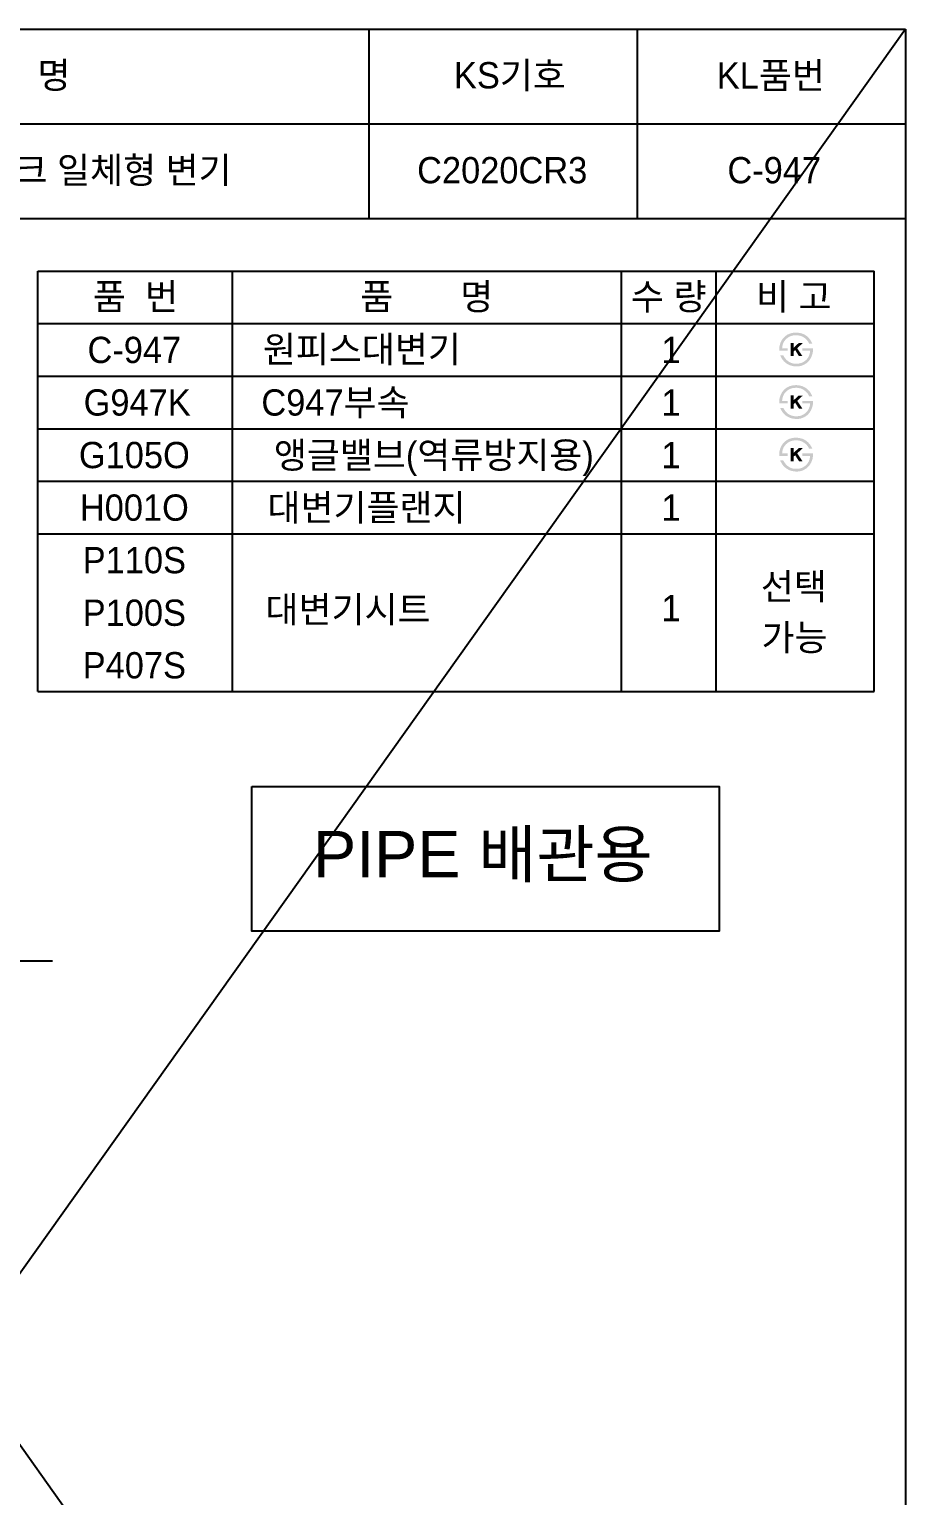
# Model space of a CAD drawing. Header units: millimetres. Extents: x 0 to 3800, y -67 to 2530.
# Drawn here: x 2967 to 3800, y 1135 to 2530 of the extents above; entities that cross this region are included whole.
import ezdxf
from ezdxf.enums import TextEntityAlignment as Align
from ezdxf.lldxf.tags import DXFTag

# ---------------------------------------------------------------- set-up
doc = ezdxf.new("R2010")
doc.units = ezdxf.units.MM
for name, color, linetype in [('TEXT', 7, 'Continuous'), ('도각라인', 255, 'Continuous'), ('중심선', 1, 'DASHED')]:
    doc.layers.add(name, color=color, linetype=linetype)
doc.styles.add('Arial', font='arial.ttf')
doc.styles.add('타이틀', font='H2GTRM.TTF', dxfattribs={"height": 25})
tags = doc.linetypes.add('DASHDOT', pattern=[70, 31, -13, 13, -13]).pattern_tags.tags
tags[10:11] = [DXFTag(74, 4), DXFTag(75, 0), DXFTag(340, '0'), DXFTag(46, 0.0), DXFTag(50, 0.0), DXFTag(44, 0.0), DXFTag(45, 0.0)]
tags[8:9] = [DXFTag(74, 4), DXFTag(75, 0), DXFTag(340, '0'), DXFTag(46, 0.0), DXFTag(50, 0.0), DXFTag(44, 0.0), DXFTag(45, 0.0)]
tags[6:7] = [DXFTag(74, 4), DXFTag(75, 0), DXFTag(340, '0'), DXFTag(46, 0.0), DXFTag(50, 0.0), DXFTag(44, 0.0), DXFTag(45, 0.0)]
tags[4:5] = [DXFTag(74, 4), DXFTag(75, 0), DXFTag(340, '0'), DXFTag(46, 0.0), DXFTag(50, 0.0), DXFTag(44, 0.0), DXFTag(45, 0.0)]
tags = doc.linetypes.add('DASHED', pattern=[25.72, 12.86, -12.86]).pattern_tags.tags
tags[6:7] = [DXFTag(74, 4), DXFTag(75, 0), DXFTag(340, '0'), DXFTag(46, 0.0), DXFTag(50, 0.0), DXFTag(44, 0.0), DXFTag(45, 0.0)]
tags[4:5] = [DXFTag(74, 4), DXFTag(75, 0), DXFTag(340, '0'), DXFTag(46, 0.0), DXFTag(50, 0.0), DXFTag(44, 0.0), DXFTag(45, 0.0)]

msp = doc.modelspace()

# ---------------------------------------------------------------- hatches: boundary and pattern name
at = {"layer": 'TEXT'}
for points in [[(3679.9, 2224.2), (3679.8, 2224.6), (3679.8, 2225), (3679.8, 2225.4), (3679.8, 2225.8), (3679.8, 2226.2), (3679.9, 2226.6), (3679.9, 2227), (3679.9, 2227.4), (3680, 2227.8), (3680, 2228.2), (3680.1, 2228.6), (3680.2, 2229), (3680.3, 2229.4), (3680.4, 2229.8), (3680.5, 2230.1), (3680.6, 2230.5), (3680.7, 2230.9), (3680.8, 2231.3), (3681, 2231.7), (3681.1, 2232), (3681.3, 2232.4), (3681.4, 2232.7), (3681.6, 2233.1), (3681.8, 2233.4), (3682, 2233.8), (3682.1, 2234.1), (3682.4, 2234.4), (3682.6, 2234.8), (3682.8, 2235.1), (3683, 2235.4), (3683.2, 2235.7), (3683.8, 2236.3), (3684, 2236.6), (3684.3, 2236.9), (3684.6, 2237.2), (3684.9, 2237.5), (3685.2, 2237.8), (3685.5, 2238), (3685.8, 2238.3), (3686.1, 2238.5), (3686.4, 2238.7), (3686.8, 2239), (3687.1, 2239.2), (3687.4, 2239.4), (3687.8, 2239.6), (3688.2, 2239.8), (3688.5, 2239.9), (3688.9, 2240.1), (3689.3, 2240.3), (3689.7, 2240.5), (3690.2, 2240.6), (3690.6, 2240.7), (3691, 2240.9), (3691.5, 2241), (3691.9, 2241.1), (3692.4, 2241.2), (3692.8, 2241.2), (3693.3, 2241.3), (3693.8, 2241.4), (3694.2, 2241.4), (3694.7, 2241.4), (3695.2, 2241.5), (3695.7, 2241.5), (3696.5, 2241.5), (3696.8, 2241.4), (3697.2, 2241.4), (3697.6, 2241.4), (3697.9, 2241.3), (3698.3, 2241.3), (3698.6, 2241.2), (3699, 2241.2), (3699.3, 2241.1), (3699.7, 2241), (3700, 2241), (3700.4, 2240.9), (3700.7, 2240.8), (3701, 2240.7), (3701.4, 2240.6), (3701.7, 2240.5), (3702, 2240.4), (3702.3, 2240.2), (3702.6, 2240.1), (3702.9, 2240), (3703.2, 2239.8), (3703.5, 2239.7), (3703.8, 2239.5), (3704.1, 2239.4), (3704.4, 2239.2), (3704.7, 2239), (3705, 2238.9), (3705.2, 2238.7), (3705.5, 2238.5), (3705.8, 2238.3), (3706.1, 2238.1), (3706.5, 2237.7), (3706.9, 2237.4), (3707.3, 2237), (3707.7, 2236.6), (3708, 2236.2), (3708.4, 2235.8), (3708.7, 2235.4), (3709.1, 2234.9), (3709.4, 2234.5), (3709.7, 2234), (3710, 2233.5), (3710.3, 2233), (3710.5, 2232.5), (3710.8, 2232), (3711, 2231.5), (3711.3, 2230.9), (3711.3, 2230.9), (3708.2, 2230.9), (3708.2, 2230.9), (3708.1, 2231.1), (3708, 2231.3), (3708, 2231.4), (3707.9, 2231.6), (3707.8, 2231.8), (3707.7, 2232), (3707.7, 2232.1), (3707.6, 2232.3), (3707.5, 2232.5), (3707.4, 2232.6), (3707.3, 2232.8), (3707.2, 2233), (3707.1, 2233.1), (3707, 2233.3), (3706.9, 2233.5), (3706.7, 2233.6), (3706.6, 2233.8), (3706.5, 2233.9), (3706.2, 2234.3), (3705.9, 2234.6), (3705.6, 2234.9), (3705.3, 2235.2), (3705, 2235.5), (3704.7, 2235.8), (3704.3, 2236.1), (3704.1, 2236.3), (3703.8, 2236.4), (3703.6, 2236.6), (3703.4, 2236.8), (3703.1, 2236.9), (3702.9, 2237.1), (3702.6, 2237.2), (3702.4, 2237.4), (3702.2, 2237.5), (3701.9, 2237.6), (3701.7, 2237.7), (3701.4, 2237.8), (3701.2, 2238), (3700.9, 2238.1), (3700.6, 2238.2), (3700.4, 2238.3), (3700.1, 2238.3), (3699.9, 2238.4), (3699.6, 2238.5), (3699.3, 2238.6), (3699.1, 2238.6), (3698.8, 2238.7), (3698.5, 2238.7), (3698.2, 2238.8), (3698, 2238.8), (3697.7, 2238.9), (3697.4, 2238.9), (3697.1, 2238.9), (3696.8, 2239), (3696.5, 2239), (3696.3, 2239), (3696, 2239), (3695.6, 2239), (3695.3, 2239), (3694.9, 2238.9), (3694.6, 2238.9), (3694.3, 2238.9), (3693.9, 2238.9), (3693.6, 2238.8), (3693.3, 2238.8), (3693, 2238.7), (3692.7, 2238.7), (3692.3, 2238.6), (3692, 2238.5), (3691.7, 2238.4), (3691.4, 2238.3), (3691.1, 2238.2), (3690.9, 2238.1), (3690.6, 2238), (3690.3, 2237.9), (3690, 2237.8), (3689.7, 2237.7), (3689.4, 2237.5), (3689.2, 2237.4), (3688.9, 2237.3), (3688.7, 2237.1), (3688.4, 2236.9), (3688.1, 2236.8), (3687.9, 2236.6), (3687.6, 2236.4), (3687.4, 2236.2), (3687.2, 2236), (3686.9, 2235.8), (3686.7, 2235.6), (3686.5, 2235.4), (3686.2, 2235.2), (3686, 2235), (3685.8, 2234.7), (3685.6, 2234.5), (3685.4, 2234.3), (3685.2, 2234), (3685, 2233.8), (3684.8, 2233.5), (3684.7, 2233.3), (3684.5, 2233), (3684.3, 2232.7), (3684.2, 2232.5), (3684, 2232.2), (3683.9, 2231.9), (3683.8, 2231.6), (3683.7, 2231.3), (3683.5, 2231.1), (3683.4, 2230.8), (3683.3, 2230.5), (3683.2, 2230.2), (3683.1, 2229.8), (3683, 2229.5), (3683, 2229.2), (3682.9, 2228.9), (3682.8, 2228.6), (3682.8, 2228.2), (3682.7, 2227.9), (3682.7, 2227.6), (3682.7, 2227.2), (3682.6, 2226.9), (3682.6, 2226.5), (3682.6, 2226.5), (3687.8, 2226.5), (3687.8, 2226.5), (3687.8, 2226.5), (3687.8, 2224.2), (3687.8, 2224.2), (3687.8, 2224.2), (3679.9, 2224.2)], [(3712, 2226.5), (3712, 2226.1), (3712, 2225.6), (3712, 2225.2), (3712, 2224.8), (3711.9, 2224.3), (3711.9, 2223.9), (3711.9, 2223.5), (3711.8, 2223.1), (3711.7, 2222.7), (3711.6, 2222.2), (3711.6, 2221.8), (3711.5, 2221.4), (3711.3, 2221), (3711.2, 2220.6), (3711.1, 2220.2), (3711, 2219.8), (3710.8, 2219.4), (3710.7, 2219), (3710.5, 2218.7), (3710.4, 2218.3), (3710.2, 2217.9), (3710, 2217.6), (3709.8, 2217.2), (3709.6, 2216.9), (3709.4, 2216.5), (3709.2, 2216.2), (3709, 2215.9), (3708.8, 2215.5), (3708.5, 2215.2), (3708.3, 2214.9), (3708, 2214.6), (3707.8, 2214.3), (3707.5, 2214), (3707.2, 2213.7), (3707, 2213.5), (3706.7, 2213.2), (3706.4, 2212.9), (3706.1, 2212.7), (3705.8, 2212.4), (3705.5, 2212.2), (3705.2, 2212), (3704.8, 2211.8), (3704.5, 2211.6), (3704.2, 2211.4), (3703.8, 2211.2), (3703.5, 2211), (3703.1, 2210.8), (3702.8, 2210.7), (3702.4, 2210.5), (3702.1, 2210.3), (3701.7, 2210.2), (3701.3, 2210.1), (3700.9, 2209.9), (3700.5, 2209.8), (3700.2, 2209.7), (3699.8, 2209.6), (3699.4, 2209.6), (3699, 2209.5), (3698.6, 2209.4), (3698.2, 2209.4), (3697.8, 2209.4), (3697.4, 2209.3), (3697, 2209.3), (3696.6, 2209.3), (3695.9, 2209.3), (3695.3, 2209.3), (3694.6, 2209.4), (3694, 2209.5), (3693.3, 2209.5), (3693, 2209.6), (3692.7, 2209.7), (3692.4, 2209.7), (3692.1, 2209.8), (3691.8, 2209.9), (3691.5, 2209.9), (3691.2, 2210), (3691, 2210.1), (3690.7, 2210.2), (3690.4, 2210.3), (3690.1, 2210.4), (3689.8, 2210.5), (3689.5, 2210.6), (3689.3, 2210.7), (3689, 2210.9), (3688.7, 2211), (3688.5, 2211.1), (3688.2, 2211.3), (3687.9, 2211.4), (3687.7, 2211.6), (3687.4, 2211.7), (3686.9, 2212), (3686.6, 2212.2), (3686.4, 2212.4), (3686.1, 2212.6), (3685.9, 2212.8), (3685.6, 2213), (3685.4, 2213.2), (3685.1, 2213.4), (3684.9, 2213.6), (3684.7, 2213.8), (3684.5, 2214.1), (3684.2, 2214.3), (3684, 2214.5), (3683.8, 2214.8), (3683.6, 2215), (3683.4, 2215.2), (3683.2, 2215.5), (3683, 2215.8), (3682.8, 2216), (3682.6, 2216.3), (3682.5, 2216.6), (3682.3, 2216.8), (3682.1, 2217.1), (3681.9, 2217.4), (3681.8, 2217.7), (3681.6, 2218), (3681.5, 2218.3), (3681.3, 2218.6), (3681, 2219.2), (3680.8, 2219.9), (3680.8, 2219.9), (3683.7, 2219.9), (3683.7, 2219.9), (3683.9, 2219.4), (3684.2, 2219), (3684.4, 2218.6), (3684.6, 2218.2), (3684.9, 2217.9), (3685.1, 2217.5), (3685.4, 2217.1), (3685.7, 2216.8), (3685.9, 2216.5), (3686.2, 2216.1), (3686.5, 2215.8), (3686.8, 2215.5), (3687.1, 2215.2), (3687.4, 2215), (3687.7, 2214.7), (3688, 2214.5), (3688.2, 2214.3), (3688.4, 2214.1), (3688.7, 2214), (3688.9, 2213.8), (3689.1, 2213.7), (3689.4, 2213.5), (3689.6, 2213.4), (3689.9, 2213.2), (3690.1, 2213.1), (3690.4, 2213), (3690.6, 2212.9), (3690.9, 2212.8), (3691.1, 2212.7), (3691.4, 2212.6), (3691.7, 2212.5), (3691.9, 2212.4), (3692.2, 2212.3), (3692.5, 2212.3), (3692.7, 2212.2), (3693, 2212.1), (3693.3, 2212.1), (3693.6, 2212), (3693.9, 2212), (3694.2, 2212), (3694.5, 2211.9), (3694.8, 2211.9), (3695.1, 2211.9), (3695.4, 2211.9), (3695.7, 2211.9), (3696, 2211.9), (3696.3, 2211.9), (3697.1, 2211.9), (3697.4, 2211.9), (3697.7, 2212), (3698, 2212), (3698.2, 2212), (3698.5, 2212), (3698.7, 2212.1), (3699, 2212.1), (3699.3, 2212.2), (3699.5, 2212.2), (3699.8, 2212.3), (3700, 2212.4), (3700.3, 2212.5), (3700.5, 2212.5), (3700.8, 2212.6), (3701, 2212.7), (3701.3, 2212.8), (3701.5, 2212.9), (3701.8, 2213), (3702, 2213.1), (3702.3, 2213.3), (3702.5, 2213.4), (3702.7, 2213.5), (3703, 2213.7), (3703.2, 2213.8), (3703.4, 2213.9), (3703.7, 2214.1), (3703.9, 2214.3), (3704.1, 2214.4), (3704.3, 2214.6), (3704.6, 2214.8), (3704.8, 2215), (3705.1, 2215.2), (3705.3, 2215.4), (3705.6, 2215.7), (3705.8, 2215.9), (3706, 2216.1), (3706.2, 2216.4), (3706.4, 2216.6), (3706.6, 2216.9), (3706.8, 2217.1), (3707, 2217.4), (3707.2, 2217.7), (3707.3, 2218), (3707.5, 2218.2), (3707.7, 2218.5), (3707.8, 2218.8), (3708, 2219.1), (3708.1, 2219.4), (3708.2, 2219.7), (3708.3, 2220), (3708.4, 2220.4), (3708.6, 2220.7), (3708.7, 2221), (3708.7, 2221.3), (3708.8, 2221.7), (3708.9, 2222), (3709, 2222.4), (3709, 2222.7), (3709.1, 2223.1), (3709.1, 2223.4), (3709.2, 2223.8), (3709.2, 2224.2), (3709.2, 2224.2), (3701.8, 2224.2), (3701.8, 2224.2), (3701.8, 2224.2), (3701.8, 2226.5), (3701.8, 2226.5), (3701.8, 2226.5), (3712, 2226.5)], [(3693.6, 2227.2), (3698.4, 2231.6), (3702.3, 2231.6), (3696.9, 2226.6), (3701.9, 2219.1), (3698.6, 2219.1), (3695, 2224.8), (3693.6, 2223.6), (3693.6, 2219.1), (3690.7, 2219.1), (3690.7, 2231.7), (3693.6, 2231.7)], [(3679.9, 2174.2), (3679.8, 2174.6), (3679.8, 2175), (3679.8, 2175.4), (3679.8, 2175.8), (3679.8, 2176.2), (3679.9, 2176.6), (3679.9, 2177), (3679.9, 2177.4), (3680, 2177.8), (3680, 2178.2), (3680.1, 2178.6), (3680.2, 2179), (3680.3, 2179.4), (3680.4, 2179.8), (3680.5, 2180.1), (3680.6, 2180.5), (3680.7, 2180.9), (3680.8, 2181.3), (3681, 2181.7), (3681.1, 2182), (3681.3, 2182.4), (3681.4, 2182.7), (3681.6, 2183.1), (3681.8, 2183.4), (3682, 2183.8), (3682.1, 2184.1), (3682.4, 2184.4), (3682.6, 2184.8), (3682.8, 2185.1), (3683, 2185.4), (3683.2, 2185.7), (3683.8, 2186.3), (3684, 2186.6), (3684.3, 2186.9), (3684.6, 2187.2), (3684.9, 2187.5), (3685.2, 2187.8), (3685.5, 2188), (3685.8, 2188.3), (3686.1, 2188.5), (3686.4, 2188.7), (3686.8, 2189), (3687.1, 2189.2), (3687.4, 2189.4), (3687.8, 2189.6), (3688.2, 2189.8), (3688.5, 2189.9), (3688.9, 2190.1), (3689.3, 2190.3), (3689.7, 2190.5), (3690.2, 2190.6), (3690.6, 2190.7), (3691, 2190.9), (3691.5, 2191), (3691.9, 2191.1), (3692.4, 2191.2), (3692.8, 2191.2), (3693.3, 2191.3), (3693.8, 2191.4), (3694.2, 2191.4), (3694.7, 2191.4), (3695.2, 2191.5), (3695.7, 2191.5), (3696.5, 2191.5), (3696.8, 2191.4), (3697.2, 2191.4), (3697.6, 2191.4), (3697.9, 2191.3), (3698.3, 2191.3), (3698.6, 2191.2), (3699, 2191.2), (3699.3, 2191.1), (3699.7, 2191), (3700, 2191), (3700.4, 2190.9), (3700.7, 2190.8), (3701, 2190.7), (3701.4, 2190.6), (3701.7, 2190.5), (3702, 2190.4), (3702.3, 2190.2), (3702.6, 2190.1), (3702.9, 2190), (3703.2, 2189.8), (3703.5, 2189.7), (3703.8, 2189.5), (3704.1, 2189.4), (3704.4, 2189.2), (3704.7, 2189), (3705, 2188.9), (3705.2, 2188.7), (3705.5, 2188.5), (3705.8, 2188.3), (3706.1, 2188.1), (3706.5, 2187.7), (3706.9, 2187.4), (3707.3, 2187), (3707.7, 2186.6), (3708, 2186.2), (3708.4, 2185.8), (3708.7, 2185.4), (3709.1, 2184.9), (3709.4, 2184.5), (3709.7, 2184), (3710, 2183.5), (3710.3, 2183), (3710.5, 2182.5), (3710.8, 2182), (3711, 2181.5), (3711.3, 2180.9), (3711.3, 2180.9), (3708.2, 2180.9), (3708.2, 2180.9), (3708.1, 2181.1), (3708, 2181.3), (3708, 2181.4), (3707.9, 2181.6), (3707.8, 2181.8), (3707.7, 2182), (3707.7, 2182.1), (3707.6, 2182.3), (3707.5, 2182.5), (3707.4, 2182.6), (3707.3, 2182.8), (3707.2, 2183), (3707.1, 2183.1), (3707, 2183.3), (3706.9, 2183.5), (3706.7, 2183.6), (3706.6, 2183.8), (3706.5, 2183.9), (3706.2, 2184.3), (3705.9, 2184.6), (3705.6, 2184.9), (3705.3, 2185.2), (3705, 2185.5), (3704.7, 2185.8), (3704.3, 2186.1), (3704.1, 2186.3), (3703.8, 2186.4), (3703.6, 2186.6), (3703.4, 2186.8), (3703.1, 2186.9), (3702.9, 2187.1), (3702.6, 2187.2), (3702.4, 2187.4), (3702.2, 2187.5), (3701.9, 2187.6), (3701.7, 2187.7), (3701.4, 2187.8), (3701.2, 2188), (3700.9, 2188.1), (3700.6, 2188.2), (3700.4, 2188.3), (3700.1, 2188.3), (3699.9, 2188.4), (3699.6, 2188.5), (3699.3, 2188.6), (3699.1, 2188.6), (3698.8, 2188.7), (3698.5, 2188.7), (3698.2, 2188.8), (3698, 2188.8), (3697.7, 2188.9), (3697.4, 2188.9), (3697.1, 2188.9), (3696.8, 2189), (3696.5, 2189), (3696.3, 2189), (3696, 2189), (3695.6, 2189), (3695.3, 2189), (3694.9, 2188.9), (3694.6, 2188.9), (3694.3, 2188.9), (3693.9, 2188.9), (3693.6, 2188.8), (3693.3, 2188.8), (3693, 2188.7), (3692.7, 2188.7), (3692.3, 2188.6), (3692, 2188.5), (3691.7, 2188.4), (3691.4, 2188.3), (3691.1, 2188.2), (3690.9, 2188.1), (3690.6, 2188), (3690.3, 2187.9), (3690, 2187.8), (3689.7, 2187.7), (3689.4, 2187.5), (3689.2, 2187.4), (3688.9, 2187.3), (3688.7, 2187.1), (3688.4, 2186.9), (3688.1, 2186.8), (3687.9, 2186.6), (3687.6, 2186.4), (3687.4, 2186.2), (3687.2, 2186), (3686.9, 2185.8), (3686.7, 2185.6), (3686.5, 2185.4), (3686.2, 2185.2), (3686, 2185), (3685.8, 2184.7), (3685.6, 2184.5), (3685.4, 2184.3), (3685.2, 2184), (3685, 2183.8), (3684.8, 2183.5), (3684.7, 2183.3), (3684.5, 2183), (3684.3, 2182.7), (3684.2, 2182.5), (3684, 2182.2), (3683.9, 2181.9), (3683.8, 2181.6), (3683.7, 2181.3), (3683.5, 2181.1), (3683.4, 2180.8), (3683.3, 2180.5), (3683.2, 2180.2), (3683.1, 2179.8), (3683, 2179.5), (3683, 2179.2), (3682.9, 2178.9), (3682.8, 2178.6), (3682.8, 2178.2), (3682.7, 2177.9), (3682.7, 2177.6), (3682.7, 2177.2), (3682.6, 2176.9), (3682.6, 2176.5), (3682.6, 2176.5), (3687.8, 2176.5), (3687.8, 2176.5), (3687.8, 2176.5), (3687.8, 2174.2), (3687.8, 2174.2), (3687.8, 2174.2), (3679.9, 2174.2)], [(3712, 2176.5), (3712, 2176.1), (3712, 2175.6), (3712, 2175.2), (3712, 2174.8), (3711.9, 2174.3), (3711.9, 2173.9), (3711.9, 2173.5), (3711.8, 2173.1), (3711.7, 2172.7), (3711.6, 2172.2), (3711.6, 2171.8), (3711.5, 2171.4), (3711.3, 2171), (3711.2, 2170.6), (3711.1, 2170.2), (3711, 2169.8), (3710.8, 2169.4), (3710.7, 2169), (3710.5, 2168.7), (3710.4, 2168.3), (3710.2, 2167.9), (3710, 2167.6), (3709.8, 2167.2), (3709.6, 2166.9), (3709.4, 2166.5), (3709.2, 2166.2), (3709, 2165.9), (3708.8, 2165.5), (3708.5, 2165.2), (3708.3, 2164.9), (3708, 2164.6), (3707.8, 2164.3), (3707.5, 2164), (3707.2, 2163.7), (3707, 2163.5), (3706.7, 2163.2), (3706.4, 2162.9), (3706.1, 2162.7), (3705.8, 2162.4), (3705.5, 2162.2), (3705.2, 2162), (3704.8, 2161.8), (3704.5, 2161.6), (3704.2, 2161.4), (3703.8, 2161.2), (3703.5, 2161), (3703.1, 2160.8), (3702.8, 2160.7), (3702.4, 2160.5), (3702.1, 2160.3), (3701.7, 2160.2), (3701.3, 2160.1), (3700.9, 2159.9), (3700.5, 2159.8), (3700.2, 2159.7), (3699.8, 2159.6), (3699.4, 2159.6), (3699, 2159.5), (3698.6, 2159.4), (3698.2, 2159.4), (3697.8, 2159.4), (3697.4, 2159.3), (3697, 2159.3), (3696.6, 2159.3), (3695.9, 2159.3), (3695.3, 2159.3), (3694.6, 2159.4), (3694, 2159.5), (3693.3, 2159.5), (3693, 2159.6), (3692.7, 2159.7), (3692.4, 2159.7), (3692.1, 2159.8), (3691.8, 2159.9), (3691.5, 2159.9), (3691.2, 2160), (3691, 2160.1), (3690.7, 2160.2), (3690.4, 2160.3), (3690.1, 2160.4), (3689.8, 2160.5), (3689.5, 2160.6), (3689.3, 2160.7), (3689, 2160.9), (3688.7, 2161), (3688.5, 2161.1), (3688.2, 2161.3), (3687.9, 2161.4), (3687.7, 2161.6), (3687.4, 2161.7), (3686.9, 2162), (3686.6, 2162.2), (3686.4, 2162.4), (3686.1, 2162.6), (3685.9, 2162.8), (3685.6, 2163), (3685.4, 2163.2), (3685.1, 2163.4), (3684.9, 2163.6), (3684.7, 2163.8), (3684.5, 2164.1), (3684.2, 2164.3), (3684, 2164.5), (3683.8, 2164.8), (3683.6, 2165), (3683.4, 2165.2), (3683.2, 2165.5), (3683, 2165.8), (3682.8, 2166), (3682.6, 2166.3), (3682.5, 2166.6), (3682.3, 2166.8), (3682.1, 2167.1), (3681.9, 2167.4), (3681.8, 2167.7), (3681.6, 2168), (3681.5, 2168.3), (3681.3, 2168.6), (3681, 2169.2), (3680.8, 2169.9), (3680.8, 2169.9), (3683.7, 2169.9), (3683.7, 2169.9), (3683.9, 2169.4), (3684.2, 2169), (3684.4, 2168.6), (3684.6, 2168.2), (3684.9, 2167.9), (3685.1, 2167.5), (3685.4, 2167.1), (3685.7, 2166.8), (3685.9, 2166.5), (3686.2, 2166.1), (3686.5, 2165.8), (3686.8, 2165.5), (3687.1, 2165.2), (3687.4, 2165), (3687.7, 2164.7), (3688, 2164.5), (3688.2, 2164.3), (3688.4, 2164.1), (3688.7, 2164), (3688.9, 2163.8), (3689.1, 2163.7), (3689.4, 2163.5), (3689.6, 2163.4), (3689.9, 2163.2), (3690.1, 2163.1), (3690.4, 2163), (3690.6, 2162.9), (3690.9, 2162.8), (3691.1, 2162.7), (3691.4, 2162.6), (3691.7, 2162.5), (3691.9, 2162.4), (3692.2, 2162.3), (3692.5, 2162.3), (3692.7, 2162.2), (3693, 2162.1), (3693.3, 2162.1), (3693.6, 2162), (3693.9, 2162), (3694.2, 2162), (3694.5, 2161.9), (3694.8, 2161.9), (3695.1, 2161.9), (3695.4, 2161.9), (3695.7, 2161.9), (3696, 2161.9), (3696.3, 2161.9), (3697.1, 2161.9), (3697.4, 2161.9), (3697.7, 2162), (3698, 2162), (3698.2, 2162), (3698.5, 2162), (3698.7, 2162.1), (3699, 2162.1), (3699.3, 2162.2), (3699.5, 2162.2), (3699.8, 2162.3), (3700, 2162.4), (3700.3, 2162.5), (3700.5, 2162.5), (3700.8, 2162.6), (3701, 2162.7), (3701.3, 2162.8), (3701.5, 2162.9), (3701.8, 2163), (3702, 2163.1), (3702.3, 2163.3), (3702.5, 2163.4), (3702.7, 2163.5), (3703, 2163.7), (3703.2, 2163.8), (3703.4, 2163.9), (3703.7, 2164.1), (3703.9, 2164.3), (3704.1, 2164.4), (3704.3, 2164.6), (3704.6, 2164.8), (3704.8, 2165), (3705.1, 2165.2), (3705.3, 2165.4), (3705.6, 2165.7), (3705.8, 2165.9), (3706, 2166.1), (3706.2, 2166.4), (3706.4, 2166.6), (3706.6, 2166.9), (3706.8, 2167.1), (3707, 2167.4), (3707.2, 2167.7), (3707.3, 2168), (3707.5, 2168.2), (3707.7, 2168.5), (3707.8, 2168.8), (3708, 2169.1), (3708.1, 2169.4), (3708.2, 2169.7), (3708.3, 2170), (3708.4, 2170.4), (3708.6, 2170.7), (3708.7, 2171), (3708.7, 2171.3), (3708.8, 2171.7), (3708.9, 2172), (3709, 2172.4), (3709, 2172.7), (3709.1, 2173.1), (3709.1, 2173.4), (3709.2, 2173.8), (3709.2, 2174.2), (3709.2, 2174.2), (3701.8, 2174.2), (3701.8, 2174.2), (3701.8, 2174.2), (3701.8, 2176.5), (3701.8, 2176.5), (3701.8, 2176.5), (3712, 2176.5)], [(3693.6, 2177.2), (3698.4, 2181.6), (3702.3, 2181.6), (3696.9, 2176.6), (3701.9, 2169.1), (3698.6, 2169.1), (3695, 2174.8), (3693.6, 2173.6), (3693.6, 2169.1), (3690.7, 2169.1), (3690.7, 2181.7), (3693.6, 2181.7)], [(3679.9, 2124.2), (3679.8, 2124.6), (3679.8, 2125), (3679.8, 2125.4), (3679.8, 2125.8), (3679.8, 2126.2), (3679.9, 2126.6), (3679.9, 2127), (3679.9, 2127.4), (3680, 2127.8), (3680, 2128.2), (3680.1, 2128.6), (3680.2, 2129), (3680.3, 2129.4), (3680.4, 2129.8), (3680.5, 2130.1), (3680.6, 2130.5), (3680.7, 2130.9), (3680.8, 2131.3), (3681, 2131.7), (3681.1, 2132), (3681.3, 2132.4), (3681.4, 2132.7), (3681.6, 2133.1), (3681.8, 2133.4), (3682, 2133.8), (3682.1, 2134.1), (3682.4, 2134.4), (3682.6, 2134.8), (3682.8, 2135.1), (3683, 2135.4), (3683.2, 2135.7), (3683.8, 2136.3), (3684, 2136.6), (3684.3, 2136.9), (3684.6, 2137.2), (3684.9, 2137.5), (3685.2, 2137.8), (3685.5, 2138), (3685.8, 2138.3), (3686.1, 2138.5), (3686.4, 2138.7), (3686.8, 2139), (3687.1, 2139.2), (3687.4, 2139.4), (3687.8, 2139.6), (3688.2, 2139.8), (3688.5, 2139.9), (3688.9, 2140.1), (3689.3, 2140.3), (3689.7, 2140.5), (3690.2, 2140.6), (3690.6, 2140.7), (3691, 2140.9), (3691.5, 2141), (3691.9, 2141.1), (3692.4, 2141.2), (3692.8, 2141.2), (3693.3, 2141.3), (3693.8, 2141.4), (3694.2, 2141.4), (3694.7, 2141.4), (3695.2, 2141.5), (3695.7, 2141.5), (3696.5, 2141.5), (3696.8, 2141.4), (3697.2, 2141.4), (3697.6, 2141.4), (3697.9, 2141.3), (3698.3, 2141.3), (3698.6, 2141.2), (3699, 2141.2), (3699.3, 2141.1), (3699.7, 2141), (3700, 2141), (3700.4, 2140.9), (3700.7, 2140.8), (3701, 2140.7), (3701.4, 2140.6), (3701.7, 2140.5), (3702, 2140.4), (3702.3, 2140.2), (3702.6, 2140.1), (3702.9, 2140), (3703.2, 2139.8), (3703.5, 2139.7), (3703.8, 2139.5), (3704.1, 2139.4), (3704.4, 2139.2), (3704.7, 2139), (3705, 2138.9), (3705.2, 2138.7), (3705.5, 2138.5), (3705.8, 2138.3), (3706.1, 2138.1), (3706.5, 2137.7), (3706.9, 2137.4), (3707.3, 2137), (3707.7, 2136.6), (3708, 2136.2), (3708.4, 2135.8), (3708.7, 2135.4), (3709.1, 2134.9), (3709.4, 2134.5), (3709.7, 2134), (3710, 2133.5), (3710.3, 2133), (3710.5, 2132.5), (3710.8, 2132), (3711, 2131.5), (3711.3, 2130.9), (3711.3, 2130.9), (3708.2, 2130.9), (3708.2, 2130.9), (3708.1, 2131.1), (3708, 2131.3), (3708, 2131.4), (3707.9, 2131.6), (3707.8, 2131.8), (3707.7, 2132), (3707.7, 2132.1), (3707.6, 2132.3), (3707.5, 2132.5), (3707.4, 2132.6), (3707.3, 2132.8), (3707.2, 2133), (3707.1, 2133.1), (3707, 2133.3), (3706.9, 2133.5), (3706.7, 2133.6), (3706.6, 2133.8), (3706.5, 2133.9), (3706.2, 2134.3), (3705.9, 2134.6), (3705.6, 2134.9), (3705.3, 2135.2), (3705, 2135.5), (3704.7, 2135.8), (3704.3, 2136.1), (3704.1, 2136.3), (3703.8, 2136.4), (3703.6, 2136.6), (3703.4, 2136.8), (3703.1, 2136.9), (3702.9, 2137.1), (3702.6, 2137.2), (3702.4, 2137.4), (3702.2, 2137.5), (3701.9, 2137.6), (3701.7, 2137.7), (3701.4, 2137.8), (3701.2, 2138), (3700.9, 2138.1), (3700.6, 2138.2), (3700.4, 2138.3), (3700.1, 2138.3), (3699.9, 2138.4), (3699.6, 2138.5), (3699.3, 2138.6), (3699.1, 2138.6), (3698.8, 2138.7), (3698.5, 2138.7), (3698.2, 2138.8), (3698, 2138.8), (3697.7, 2138.9), (3697.4, 2138.9), (3697.1, 2138.9), (3696.8, 2139), (3696.5, 2139), (3696.3, 2139), (3696, 2139), (3695.6, 2139), (3695.3, 2139), (3694.9, 2138.9), (3694.6, 2138.9), (3694.3, 2138.9), (3693.9, 2138.9), (3693.6, 2138.8), (3693.3, 2138.8), (3693, 2138.7), (3692.7, 2138.7), (3692.3, 2138.6), (3692, 2138.5), (3691.7, 2138.4), (3691.4, 2138.3), (3691.1, 2138.2), (3690.9, 2138.1), (3690.6, 2138), (3690.3, 2137.9), (3690, 2137.8), (3689.7, 2137.7), (3689.4, 2137.5), (3689.2, 2137.4), (3688.9, 2137.3), (3688.7, 2137.1), (3688.4, 2136.9), (3688.1, 2136.8), (3687.9, 2136.6), (3687.6, 2136.4), (3687.4, 2136.2), (3687.2, 2136), (3686.9, 2135.8), (3686.7, 2135.6), (3686.5, 2135.4), (3686.2, 2135.2), (3686, 2135), (3685.8, 2134.7), (3685.6, 2134.5), (3685.4, 2134.3), (3685.2, 2134), (3685, 2133.8), (3684.8, 2133.5), (3684.7, 2133.3), (3684.5, 2133), (3684.3, 2132.7), (3684.2, 2132.5), (3684, 2132.2), (3683.9, 2131.9), (3683.8, 2131.6), (3683.7, 2131.3), (3683.5, 2131.1), (3683.4, 2130.8), (3683.3, 2130.5), (3683.2, 2130.2), (3683.1, 2129.8), (3683, 2129.5), (3683, 2129.2), (3682.9, 2128.9), (3682.8, 2128.6), (3682.8, 2128.2), (3682.7, 2127.9), (3682.7, 2127.6), (3682.7, 2127.2), (3682.6, 2126.9), (3682.6, 2126.5), (3682.6, 2126.5), (3687.8, 2126.5), (3687.8, 2126.5), (3687.8, 2126.5), (3687.8, 2124.2), (3687.8, 2124.2), (3687.8, 2124.2), (3679.9, 2124.2)], [(3712, 2126.5), (3712, 2126.1), (3712, 2125.6), (3712, 2125.2), (3712, 2124.8), (3711.9, 2124.3), (3711.9, 2123.9), (3711.9, 2123.5), (3711.8, 2123.1), (3711.7, 2122.7), (3711.6, 2122.2), (3711.6, 2121.8), (3711.5, 2121.4), (3711.3, 2121), (3711.2, 2120.6), (3711.1, 2120.2), (3711, 2119.8), (3710.8, 2119.4), (3710.7, 2119), (3710.5, 2118.7), (3710.4, 2118.3), (3710.2, 2117.9), (3710, 2117.6), (3709.8, 2117.2), (3709.6, 2116.9), (3709.4, 2116.5), (3709.2, 2116.2), (3709, 2115.9), (3708.8, 2115.5), (3708.5, 2115.2), (3708.3, 2114.9), (3708, 2114.6), (3707.8, 2114.3), (3707.5, 2114), (3707.2, 2113.7), (3707, 2113.5), (3706.7, 2113.2), (3706.4, 2112.9), (3706.1, 2112.7), (3705.8, 2112.4), (3705.5, 2112.2), (3705.2, 2112), (3704.8, 2111.8), (3704.5, 2111.6), (3704.2, 2111.4), (3703.8, 2111.2), (3703.5, 2111), (3703.1, 2110.8), (3702.8, 2110.7), (3702.4, 2110.5), (3702.1, 2110.3), (3701.7, 2110.2), (3701.3, 2110.1), (3700.9, 2109.9), (3700.5, 2109.8), (3700.2, 2109.7), (3699.8, 2109.6), (3699.4, 2109.6), (3699, 2109.5), (3698.6, 2109.4), (3698.2, 2109.4), (3697.8, 2109.4), (3697.4, 2109.3), (3697, 2109.3), (3696.6, 2109.3), (3695.9, 2109.3), (3695.3, 2109.3), (3694.6, 2109.4), (3694, 2109.5), (3693.3, 2109.5), (3693, 2109.6), (3692.7, 2109.7), (3692.4, 2109.7), (3692.1, 2109.8), (3691.8, 2109.9), (3691.5, 2109.9), (3691.2, 2110), (3691, 2110.1), (3690.7, 2110.2), (3690.4, 2110.3), (3690.1, 2110.4), (3689.8, 2110.5), (3689.5, 2110.6), (3689.3, 2110.7), (3689, 2110.9), (3688.7, 2111), (3688.5, 2111.1), (3688.2, 2111.3), (3687.9, 2111.4), (3687.7, 2111.6), (3687.4, 2111.7), (3686.9, 2112), (3686.6, 2112.2), (3686.4, 2112.4), (3686.1, 2112.6), (3685.9, 2112.8), (3685.6, 2113), (3685.4, 2113.2), (3685.1, 2113.4), (3684.9, 2113.6), (3684.7, 2113.8), (3684.5, 2114.1), (3684.2, 2114.3), (3684, 2114.5), (3683.8, 2114.8), (3683.6, 2115), (3683.4, 2115.2), (3683.2, 2115.5), (3683, 2115.8), (3682.8, 2116), (3682.6, 2116.3), (3682.5, 2116.6), (3682.3, 2116.8), (3682.1, 2117.1), (3681.9, 2117.4), (3681.8, 2117.7), (3681.6, 2118), (3681.5, 2118.3), (3681.3, 2118.6), (3681, 2119.2), (3680.8, 2119.9), (3680.8, 2119.9), (3683.7, 2119.9), (3683.7, 2119.9), (3683.9, 2119.4), (3684.2, 2119), (3684.4, 2118.6), (3684.6, 2118.2), (3684.9, 2117.9), (3685.1, 2117.5), (3685.4, 2117.1), (3685.7, 2116.8), (3685.9, 2116.5), (3686.2, 2116.1), (3686.5, 2115.8), (3686.8, 2115.5), (3687.1, 2115.2), (3687.4, 2115), (3687.7, 2114.7), (3688, 2114.5), (3688.2, 2114.3), (3688.4, 2114.1), (3688.7, 2114), (3688.9, 2113.8), (3689.1, 2113.7), (3689.4, 2113.5), (3689.6, 2113.4), (3689.9, 2113.2), (3690.1, 2113.1), (3690.4, 2113), (3690.6, 2112.9), (3690.9, 2112.8), (3691.1, 2112.7), (3691.4, 2112.6), (3691.7, 2112.5), (3691.9, 2112.4), (3692.2, 2112.3), (3692.5, 2112.3), (3692.7, 2112.2), (3693, 2112.1), (3693.3, 2112.1), (3693.6, 2112), (3693.9, 2112), (3694.2, 2112), (3694.5, 2111.9), (3694.8, 2111.9), (3695.1, 2111.9), (3695.4, 2111.9), (3695.7, 2111.9), (3696, 2111.9), (3696.3, 2111.9), (3697.1, 2111.9), (3697.4, 2111.9), (3697.7, 2112), (3698, 2112), (3698.2, 2112), (3698.5, 2112), (3698.7, 2112.1), (3699, 2112.1), (3699.3, 2112.2), (3699.5, 2112.2), (3699.8, 2112.3), (3700, 2112.4), (3700.3, 2112.5), (3700.5, 2112.5), (3700.8, 2112.6), (3701, 2112.7), (3701.3, 2112.8), (3701.5, 2112.9), (3701.8, 2113), (3702, 2113.1), (3702.3, 2113.3), (3702.5, 2113.4), (3702.7, 2113.5), (3703, 2113.7), (3703.2, 2113.8), (3703.4, 2113.9), (3703.7, 2114.1), (3703.9, 2114.3), (3704.1, 2114.4), (3704.3, 2114.6), (3704.6, 2114.8), (3704.8, 2115), (3705.1, 2115.2), (3705.3, 2115.4), (3705.6, 2115.7), (3705.8, 2115.9), (3706, 2116.1), (3706.2, 2116.4), (3706.4, 2116.6), (3706.6, 2116.9), (3706.8, 2117.1), (3707, 2117.4), (3707.2, 2117.7), (3707.3, 2118), (3707.5, 2118.2), (3707.7, 2118.5), (3707.8, 2118.8), (3708, 2119.1), (3708.1, 2119.4), (3708.2, 2119.7), (3708.3, 2120), (3708.4, 2120.4), (3708.6, 2120.7), (3708.7, 2121), (3708.7, 2121.3), (3708.8, 2121.7), (3708.9, 2122), (3709, 2122.4), (3709, 2122.7), (3709.1, 2123.1), (3709.1, 2123.4), (3709.2, 2123.8), (3709.2, 2124.2), (3709.2, 2124.2), (3701.8, 2124.2), (3701.8, 2124.2), (3701.8, 2124.2), (3701.8, 2126.5), (3701.8, 2126.5), (3701.8, 2126.5), (3712, 2126.5)], [(3693.6, 2127.2), (3698.4, 2131.6), (3702.3, 2131.6), (3696.9, 2126.6), (3701.9, 2119.1), (3698.6, 2119.1), (3695, 2124.8), (3693.6, 2123.6), (3693.6, 2119.1), (3690.7, 2119.1), (3690.7, 2131.7), (3693.6, 2131.7)]]:
    msp.add_hatch(color=256, dxfattribs=at).paths.add_polyline_path(points, flags=0)

# ---------------------------------------------------------------- linework, layer by layer
for p, q in [((2000, 2530), (3800, 0)), ((3800, 2530), (2000, 0))]:
    msp.add_line(p, q)
msp.add_lwpolyline([(3178.5, 1809.6), (3622.6, 1809.6), (3622.6, 1672), (3178.5, 1672)], close=True, dxfattribs=at)
at = {"layer": '도각라인', "color": 7}
for p, q in [((2000, 2530), (3800, 2530)), ((3290, 2350), (3290, 2530)), ((3545, 2350), (3545, 2530)), ((3800, 2530), (3800, 0)), ((2520, 2440), (3800, 2440)), ((2000, 2350), (3800, 2350)), ((2975, 2050), (2975, 2300)), ((2975, 2300), (3770, 2300)), ((3160, 2050), (3160, 2300)), ((3530, 2050), (3530, 2300)), ((3620, 2050), (3620, 2300)), ((3770, 2050), (3770, 2300)), ((2975, 2250), (3770, 2250)), ((2975, 2200), (3770, 2200)), ((2975, 2150), (3770, 2150)), ((2975, 2100), (3770, 2100)), ((2975, 1900), (2975, 2050)), ((2975, 2050), (3770, 2050)), ((3160, 1900), (3160, 2050)), ((3530, 1900), (3530, 2050)), ((3620, 1900), (3620, 2050)), ((3770, 1900), (3770, 2050)), ((2975, 1900), (3770, 1900))]:
    msp.add_line(p, q, dxfattribs=at)
at = {"layer": '중심선', "linetype": 'DASHDOT'}
msp.add_line((2199, 1643.8), (2989, 1643.8), dxfattribs=at)

# ---------------------------------------------------------------- texts
at = {"layer": 'TEXT'}
for s, height, style, p in [('품             명', 25, '타이틀', (2915.7, 2486.4)), ('KS기호', 25, '타이틀', (3423.8, 2486.3)), ('KL품번', 25, '타이틀', (3671.8, 2486.1)), ('절수형 서양식 하이탱크 일체형 변기', 25, '타이틀', (2905.8, 2396)), ('C2020CR3', 25, '타이틀', (3416.5, 2396)), ('C-947', 25, '타이틀', (3675.1, 2396)), ('품  번', 25, '타이틀', (3067.9, 2275.7)), ('품       명', 25, '타이틀', (3344.8, 2275.7)), ('수 량', 25, '타이틀', (3574.8, 2275.7)), ('비 고', 25, '타이틀', (3693.6, 2275.7)), ('C-947', 25, '타이틀', (3066.8, 2225)), ('원피스대변기', 25, '타이틀', (3283.1, 2225.6)), ('1', 25, '타이틀', (3577, 2225)), ('C947부속', 25, '타이틀', (3258, 2175)), ('G947K', 25, '타이틀', (3069.5, 2175)), ('1', 25, '타이틀', (3577, 2174.9)), ('G105O', 25, '타이틀', (3066.8, 2125)), ('앵글밸브(역류방지용)', 25, '타이틀', (3351.5, 2125)), ('1', 25, '타이틀', (3577, 2124.9)), ('H001O', 25, '타이틀', (3066.8, 2075)), ('대변기플랜지', 25, '타이틀', (3287.5, 2075)), ('1', 25, '타이틀', (3577, 2075)), ('P110S', 25, '타이틀', (3066.8, 2025)), ('선택', 25, '타이틀', (3693.7, 1999.9)), ('P100S', 25, '타이틀', (3066.8, 1975)), ('대변기시트', 25, '타이틀', (3269.9, 1978.1)), ('1', 25, '타이틀', (3577, 1979.4)), ('가능', 25, '타이틀', (3694.4, 1951.4)), ('P407S', 25, '타이틀', (3066.8, 1925)), ('PIPE 배관용', 44, 'Arial', (3398.1, 1745.3))]:
    msp.add_text(s, height=height, dxfattribs=dict(at, style=style)).set_placement(p, align=Align.MIDDLE_CENTER)

doc.saveas('drawing.dxf')
